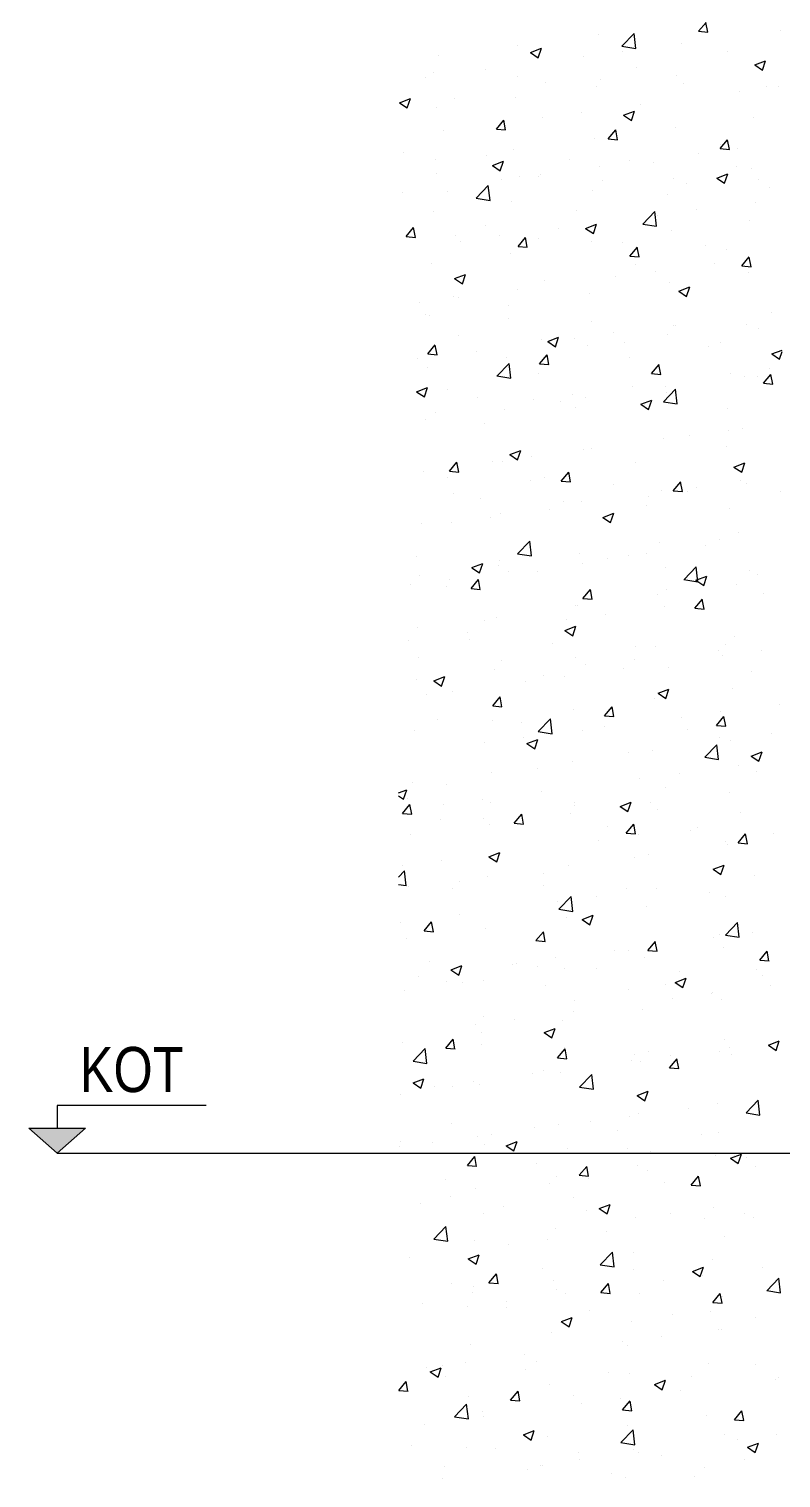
# Model space of a CAD drawing. Header units: millimetres. Extents: x 43168.9 to 43194.6, y -25545.1 to -25543.4.
# Drawn here: x 43183.0749 to 43183.1729, y -25544.7889 to -25544.6001 of the extents above; entities that cross this region are included whole.
import ezdxf
from ezdxf.enums import TextEntityAlignment as Align

# ---------------------------------------------------------------- set-up
doc = ezdxf.new("R2010")
doc.units = ezdxf.units.MM
doc.header["$LTSCALE"] = 200
doc.linetypes.add('kesit_$0$HIDDEN2', pattern=[0.1875, 0.125, -0.0625])
doc.layers.add('kesit_$0$izd-alt_sgh', color=8, linetype='kesit_$0$HIDDEN2')
doc.layers.add('tarama-zemin_sgh', color=197, linetype='Continuous')
doc.styles.add('kesit_$0$text2', font='arial.ttf')

msp = doc.modelspace()

# ---------------------------------------------------------------- hatches: boundary and pattern name
msp.add_hatch(color=256).paths.add_polyline_path([(43183.08229, -25544.74332), (43183.07494, -25544.74332), (43183.07862, -25544.74656)])

# ---------------------------------------------------------------- linework, layer by layer
at = {"color": 0, "linetype": 'ByBlock'}
for p, q in [((43183.09802, -25544.74038), (43183.07862, -25544.74038)), ((43183.07862, -25544.74038), (43183.07862, -25544.74332))]:
    msp.add_line(p, q, dxfattribs=at)
for p, q in [((43183.07494, -25544.74332), (43183.08229, -25544.74332)), ((43183.07862, -25544.74656), (43183.07494, -25544.74332)), ((43183.08229, -25544.74332), (43183.07862, -25544.74656))]:
    msp.add_line(p, q)
at = {"layer": 'kesit_$0$izd-alt_sgh'}
msp.add_line((43183.07862, -25544.74656), (43185.19931, -25544.74656), dxfattribs=at)
at = {"layer": 'tarama-zemin_sgh'}
for p, q in [((43183.16215, -25544.60043), (43183.16313, -25544.59927)), ((43183.16335, -25544.60054), (43183.16312, -25544.59927)), ((43183.14915, -25544.60081), (43183.14915, -25544.60081)), ((43183.15218, -25544.60238), (43183.15377, -25544.60074)), ((43183.15399, -25544.60267), (43183.15377, -25544.60074)), ((43183.15995, -25544.60202), (43183.15995, -25544.60202)), ((43183.16215, -25544.60043), (43183.16336, -25544.60054)), ((43183.17279, -25544.60033), (43183.17279, -25544.60033)), ((43183.12833, -25544.60364), (43183.12833, -25544.60364)), ((43183.13859, -25544.60234), (43183.13859, -25544.60234)), ((43183.14027, -25544.60318), (43183.14169, -25544.60264)), ((43183.14027, -25544.60318), (43183.14128, -25544.60387)), ((43183.14128, -25544.60387), (43183.14169, -25544.60264)), ((43183.14717, -25544.6037), (43183.14717, -25544.6037)), ((43183.15218, -25544.60238), (43183.15399, -25544.60266)), ((43183.15226, -25544.60303), (43183.15226, -25544.60303)), ((43183.1659, -25544.60309), (43183.1659, -25544.60309)), ((43183.12767, -25544.60581), (43183.12767, -25544.60581)), ((43183.13434, -25544.60539), (43183.13434, -25544.60539)), ((43183.15405, -25544.60513), (43183.15405, -25544.60513)), ((43183.16947, -25544.60481), (43183.17089, -25544.60426)), ((43183.16947, -25544.60481), (43183.17048, -25544.60549)), ((43183.1696, -25544.60484), (43183.1696, -25544.60484)), ((43183.17048, -25544.60549), (43183.17089, -25544.60427)), ((43183.12664, -25544.6064), (43183.12664, -25544.6064)), ((43183.13852, -25544.60627), (43183.13852, -25544.60627)), ((43183.1422, -25544.60716), (43183.1422, -25544.60716)), ((43183.1489, -25544.60758), (43183.1489, -25544.60758)), ((43183.14937, -25544.60673), (43183.14937, -25544.60673)), ((43183.15933, -25544.60615), (43183.15933, -25544.60615)), ((43183.16021, -25544.60719), (43183.16021, -25544.60719)), ((43183.17106, -25544.60765), (43183.17106, -25544.60765)), ((43183.17253, -25544.60767), (43183.17253, -25544.60767)), ((43183.12319, -25544.60974), (43183.12462, -25544.60919)), ((43183.1242, -25544.61042), (43183.12462, -25544.60919)), ((43183.13035, -25544.6092), (43183.13035, -25544.6092)), ((43183.13835, -25544.6091), (43183.13835, -25544.6091)), ((43183.16744, -25544.60834), (43183.16744, -25544.60834)), ((43183.12319, -25544.60974), (43183.1242, -25544.61042)), ((43183.12808, -25544.6104), (43183.12808, -25544.6104)), ((43183.14691, -25544.61105), (43183.14691, -25544.61105)), ((43183.15239, -25544.61137), (43183.15341, -25544.61205)), ((43183.1524, -25544.61136), (43183.15382, -25544.61082)), ((43183.15341, -25544.61205), (43183.15382, -25544.61082)), ((43183.15461, -25544.61003), (43183.15461, -25544.61003)), ((43183.13582, -25544.61317), (43183.1368, -25544.612)), ((43183.13582, -25544.61317), (43183.13703, -25544.61327)), ((43183.13702, -25544.61327), (43183.13679, -25544.612)), ((43183.14182, -25544.61172), (43183.14182, -25544.61172)), ((43183.15039, -25544.61444), (43183.15137, -25544.61327)), ((43183.1516, -25544.61455), (43183.15136, -25544.61328)), ((43183.15909, -25544.61291), (43183.15909, -25544.61291)), ((43183.16935, -25544.61161), (43183.16935, -25544.61161)), ((43183.12899, -25544.61341), (43183.12899, -25544.61341)), ((43183.14865, -25544.61434), (43183.14865, -25544.61434)), ((43183.15039, -25544.61444), (43183.1516, -25544.61455)), ((43183.16497, -25544.61572), (43183.16594, -25544.61455)), ((43183.16506, -25544.61522), (43183.16506, -25544.61522)), ((43183.16617, -25544.61583), (43183.16594, -25544.61455)), ((43183.12371, -25544.6162), (43183.12371, -25544.6162)), ((43183.13456, -25544.61666), (43183.13456, -25544.61666)), ((43183.1381, -25544.61586), (43183.1381, -25544.61586)), ((43183.14541, -25544.61711), (43183.14541, -25544.61711)), ((43183.16209, -25544.61636), (43183.16209, -25544.61636)), ((43183.16497, -25544.61572), (43183.16618, -25544.61582)), ((43183.16718, -25544.61569), (43183.16718, -25544.61569)), ((43183.12783, -25544.61717), (43183.12783, -25544.61717)), ((43183.128, -25544.61893), (43183.128, -25544.61893)), ((43183.13532, -25544.61792), (43183.13674, -25544.61737)), ((43183.13532, -25544.61792), (43183.13633, -25544.6186)), ((43183.13633, -25544.6186), (43183.13674, -25544.61737)), ((43183.14926, -25544.61805), (43183.14926, -25544.61805)), ((43183.15321, -25544.61725), (43183.15321, -25544.61725)), ((43183.15626, -25544.61757), (43183.15626, -25544.61757)), ((43183.16452, -25544.61955), (43183.16595, -25544.619)), ((43183.16553, -25544.62023), (43183.16595, -25544.619)), ((43183.1671, -25544.61803), (43183.1671, -25544.61803)), ((43183.1691, -25544.61837), (43183.1691, -25544.61837)), ((43183.13319, -25544.62218), (43183.13477, -25544.62053)), ((43183.135, -25544.62246), (43183.13477, -25544.62053)), ((43183.13648, -25544.61973), (43183.13648, -25544.61973)), ((43183.13885, -25544.61939), (43183.13885, -25544.61939)), ((43183.14136, -25544.61929), (43183.14136, -25544.61929)), ((43183.14157, -25544.61906), (43183.14157, -25544.61906)), ((43183.14969, -25544.61984), (43183.14969, -25544.61984)), ((43183.15884, -25544.61967), (43183.15884, -25544.61967)), ((43183.16054, -25544.6203), (43183.16054, -25544.6203)), ((43183.16452, -25544.61955), (43183.16553, -25544.62023)), ((43183.16993, -25544.61968), (43183.16993, -25544.61968)), ((43183.17139, -25544.62076), (43183.17139, -25544.62076)), ((43183.12365, -25544.62142), (43183.12365, -25544.62142)), ((43183.12951, -25544.62132), (43183.12951, -25544.62132)), ((43183.13319, -25544.62218), (43183.135, -25544.62246)), ((43183.13785, -25544.62263), (43183.13785, -25544.62263)), ((43183.1484, -25544.62111), (43183.1484, -25544.62111)), ((43183.15808, -25544.62171), (43183.15808, -25544.62171)), ((43183.16953, -25544.62269), (43183.16953, -25544.62269)), ((43183.12759, -25544.62393), (43183.12759, -25544.62393)), ((43183.14623, -25544.62375), (43183.14623, -25544.62375)), ((43183.15488, -25544.62554), (43183.15646, -25544.62389)), ((43183.15668, -25544.62582), (43183.15646, -25544.62389)), ((43183.15675, -25544.62437), (43183.15675, -25544.62437)), ((43183.16184, -25544.6237), (43183.16184, -25544.6237)), ((43183.12406, -25544.62718), (43183.12504, -25544.62601)), ((43183.12527, -25544.62728), (43183.12503, -25544.62601)), ((43183.13438, -25544.62578), (43183.13438, -25544.62578)), ((43183.14392, -25544.62606), (43183.14392, -25544.62606)), ((43183.14745, -25544.6261), (43183.14887, -25544.62555)), ((43183.14745, -25544.6261), (43183.14846, -25544.62678)), ((43183.14846, -25544.62678), (43183.14887, -25544.62555)), ((43183.15488, -25544.62554), (43183.15668, -25544.62582)), ((43183.15859, -25544.62644), (43183.15859, -25544.62644)), ((43183.16885, -25544.62514), (43183.16885, -25544.62514)), ((43183.12406, -25544.62718), (43183.12527, -25544.62728)), ((43183.13052, -25544.62698), (43183.13052, -25544.62698)), ((43183.13113, -25544.62775), (43183.13113, -25544.62775)), ((43183.13622, -25544.62708), (43183.13622, -25544.62708)), ((43183.13864, -25544.62845), (43183.13961, -25544.62728)), ((43183.13864, -25544.62845), (43183.13985, -25544.62856)), ((43183.13984, -25544.62856), (43183.13961, -25544.62729)), ((43183.14137, -25544.62744), (43183.14137, -25544.62744)), ((43183.14816, -25544.62787), (43183.14816, -25544.62787)), ((43183.15221, -25544.6279), (43183.15221, -25544.6279)), ((43183.16306, -25544.62836), (43183.16306, -25544.62836)), ((43183.1376, -25544.62939), (43183.1376, -25544.62939)), ((43183.15321, -25544.62973), (43183.15419, -25544.62856)), ((43183.15321, -25544.62973), (43183.15442, -25544.62983)), ((43183.15442, -25544.62983), (43183.15418, -25544.62856)), ((43183.16584, -25544.62882), (43183.16584, -25544.62882)), ((43183.16778, -25544.631), (43183.16876, -25544.62983)), ((43183.16899, -25544.63111), (43183.16876, -25544.62984)), ((43183.12734, -25544.63069), (43183.12734, -25544.63069)), ((43183.13038, -25544.63265), (43183.1318, -25544.63211)), ((43183.13139, -25544.63334), (43183.1318, -25544.63211)), ((43183.15399, -25544.63086), (43183.15399, -25544.63086)), ((43183.15649, -25544.63172), (43183.15649, -25544.63172)), ((43183.16419, -25544.6307), (43183.16419, -25544.6307)), ((43183.16778, -25544.631), (43183.169, -25544.63111)), ((43183.16861, -25544.6319), (43183.16861, -25544.6319)), ((43183.13038, -25544.63265), (43183.13139, -25544.63334)), ((43183.13857, -25544.63408), (43183.13857, -25544.63408)), ((43183.14214, -25544.63289), (43183.14214, -25544.63289)), ((43183.1514, -25544.63239), (43183.1514, -25544.63239)), ((43183.15834, -25544.6332), (43183.15834, -25544.6332)), ((43183.15958, -25544.63428), (43183.161, -25544.63373)), ((43183.16059, -25544.63496), (43183.161, -25544.63374)), ((43183.12579, -25544.63576), (43183.12579, -25544.63576)), ((43183.13029, -25544.63493), (43183.13029, -25544.63493)), ((43183.13087, -25544.63509), (43183.13087, -25544.63509)), ((43183.14791, -25544.63463), (43183.14791, -25544.63463)), ((43183.15958, -25544.63428), (43183.16059, -25544.63496)), ((43183.12656, -25544.63737), (43183.12656, -25544.63737)), ((43183.12709, -25544.63746), (43183.12709, -25544.63746)), ((43183.13736, -25544.63616), (43183.13736, -25544.63616)), ((43183.13741, -25544.63783), (43183.13741, -25544.63783)), ((43183.17167, -25544.63703), (43183.17167, -25544.63703)), ((43183.14826, -25544.63829), (43183.14826, -25544.63829)), ((43183.15114, -25544.63973), (43183.15114, -25544.63973)), ((43183.15884, -25544.63872), (43183.15884, -25544.63872)), ((43183.1591, -25544.63874), (43183.1591, -25544.63874)), ((43183.16836, -25544.63867), (43183.16836, -25544.63867)), ((43183.16995, -25544.6392), (43183.16995, -25544.6392)), ((43183.12688, -25544.64246), (43183.12786, -25544.64129)), ((43183.12809, -25544.64257), (43183.12785, -25544.6413)), ((43183.13085, -25544.6401), (43183.13085, -25544.6401)), ((43183.14169, -25544.64056), (43183.14169, -25544.64056)), ((43183.14251, -25544.64083), (43183.14393, -25544.64029)), ((43183.14251, -25544.64084), (43183.14352, -25544.64152)), ((43183.14352, -25544.64152), (43183.14393, -25544.64029)), ((43183.14606, -25544.6404), (43183.14606, -25544.6404)), ((43183.14766, -25544.6414), (43183.14766, -25544.6414)), ((43183.15254, -25544.64101), (43183.15254, -25544.64101)), ((43183.1581, -25544.63997), (43183.1581, -25544.63997)), ((43183.16339, -25544.64147), (43183.16339, -25544.64147)), ((43183.165, -25544.64095), (43183.165, -25544.64095)), ((43183.12553, -25544.6431), (43183.12553, -25544.6431)), ((43183.12688, -25544.64246), (43183.12809, -25544.64257)), ((43183.13322, -25544.64209), (43183.13322, -25544.64209)), ((43183.13711, -25544.64292), (43183.13711, -25544.64292)), ((43183.14145, -25544.64374), (43183.14243, -25544.64257)), ((43183.14266, -25544.64384), (43183.14243, -25544.64257)), ((43183.15315, -25544.64298), (43183.15315, -25544.64298)), ((43183.17171, -25544.64246), (43183.17306, -25544.64195)), ((43183.17171, -25544.64246), (43183.17272, -25544.64314)), ((43183.17272, -25544.64314), (43183.17306, -25544.64215)), ((43183.12685, -25544.64422), (43183.12685, -25544.64422)), ((43183.13588, -25544.64533), (43183.13769, -25544.64561)), ((43183.13589, -25544.64534), (43183.13747, -25544.64369)), ((43183.13769, -25544.64562), (43183.13747, -25544.64369)), ((43183.1413, -25544.64502), (43183.1413, -25544.64502)), ((43183.14145, -25544.64374), (43183.14267, -25544.64384)), ((43183.15603, -25544.64501), (43183.15701, -25544.64384)), ((43183.15603, -25544.64501), (43183.15724, -25544.64512)), ((43183.15724, -25544.64512), (43183.157, -25544.64385)), ((43183.16633, -25544.64504), (43183.16633, -25544.64504)), ((43183.16811, -25544.64543), (43183.16811, -25544.64543)), ((43183.16987, -25544.64541), (43183.16987, -25544.64541)), ((43183.1706, -25544.64629), (43183.17158, -25544.64512)), ((43183.17141, -25544.64437), (43183.17141, -25544.64437)), ((43183.17181, -25544.64639), (43183.17158, -25544.64512)), ((43183.12543, -25544.64739), (43183.12686, -25544.64684)), ((43183.12644, -25544.64807), (43183.12686, -25544.64684)), ((43183.12945, -25544.64705), (43183.12945, -25544.64705)), ((43183.15349, -25544.64673), (43183.15349, -25544.64673)), ((43183.15757, -25544.6487), (43183.15915, -25544.64705)), ((43183.15785, -25544.64673), (43183.15785, -25544.64673)), ((43183.15938, -25544.64898), (43183.15915, -25544.64705)), ((43183.1706, -25544.64629), (43183.17182, -25544.64639)), ((43183.12543, -25544.64739), (43183.12644, -25544.64807)), ((43183.13337, -25544.64816), (43183.13337, -25544.64816)), ((43183.14071, -25544.64842), (43183.14071, -25544.64842)), ((43183.14421, -25544.64861), (43183.14421, -25544.64861)), ((43183.1458, -25544.64775), (43183.1458, -25544.64775)), ((43183.14742, -25544.64816), (43183.14742, -25544.64816)), ((43183.15464, -25544.64902), (43183.15606, -25544.64847)), ((43183.15464, -25544.64902), (43183.15565, -25544.6497)), ((43183.15506, -25544.64907), (43183.15506, -25544.64907)), ((43183.15565, -25544.6497), (43183.15606, -25544.64847)), ((43183.15757, -25544.6487), (43183.15938, -25544.64898)), ((43183.15802, -25544.64744), (43183.15802, -25544.64744)), ((43183.1266, -25544.65099), (43183.1266, -25544.65099)), ((43183.12788, -25544.65011), (43183.12788, -25544.65011)), ((43183.13686, -25544.64969), (43183.13686, -25544.64969)), ((43183.14617, -25544.64948), (43183.14617, -25544.64948)), ((43183.16591, -25544.64953), (43183.16591, -25544.64953)), ((43183.13432, -25544.65151), (43183.13432, -25544.65151)), ((43183.16607, -25544.65239), (43183.16607, -25544.65239)), ((43183.16787, -25544.6522), (43183.16787, -25544.6522)), ((43183.14815, -25544.65475), (43183.14815, -25544.65475)), ((43183.1576, -25544.6535), (43183.1576, -25544.6535)), ((43183.16098, -25544.65306), (43183.16098, -25544.65306)), ((43183.16578, -25544.65456), (43183.16578, -25544.65456)), ((43183.1297, -25544.65775), (43183.13068, -25544.65658)), ((43183.13091, -25544.65785), (43183.13067, -25544.65658)), ((43183.13537, -25544.65643), (43183.13537, -25544.65643)), ((43183.13662, -25544.65645), (43183.13662, -25544.65645)), ((43183.13756, -25544.65557), (43183.13899, -25544.65502)), ((43183.13756, -25544.65557), (43183.13857, -25544.65625)), ((43183.13857, -25544.65625), (43183.13899, -25544.65502)), ((43183.14045, -25544.65576), (43183.14045, -25544.65576)), ((43183.14717, -25544.65493), (43183.14717, -25544.65493)), ((43183.15393, -25544.65659), (43183.15393, -25544.65659)), ((43183.16677, -25544.6572), (43183.16819, -25544.65665)), ((43183.16778, -25544.65788), (43183.16819, -25544.65665)), ((43183.12635, -25544.65775), (43183.12635, -25544.65775)), ((43183.12941, -25544.65854), (43183.12941, -25544.65854)), ((43183.1297, -25544.65775), (43183.13091, -25544.65785)), ((43183.14208, -25544.65862), (43183.14208, -25544.65862)), ((43183.14427, -25544.65902), (43183.14525, -25544.65785)), ((43183.14548, -25544.65913), (43183.14525, -25544.65785)), ((43183.16676, -25544.6572), (43183.16778, -25544.65788)), ((43183.14026, -25544.659), (43183.14026, -25544.659)), ((43183.14427, -25544.65902), (43183.14549, -25544.65913)), ((43183.1511, -25544.65946), (43183.1511, -25544.65946)), ((43183.15736, -25544.66026), (43183.15736, -25544.66026)), ((43183.15885, -25544.6603), (43183.15983, -25544.65913)), ((43183.15885, -25544.6603), (43183.16006, -25544.6604)), ((43183.16006, -25544.6604), (43183.15982, -25544.65913)), ((43183.16072, -25544.6604), (43183.16072, -25544.6604)), ((43183.16195, -25544.65991), (43183.16195, -25544.65991)), ((43183.16762, -25544.65896), (43183.16762, -25544.65896)), ((43183.16842, -25544.65939), (43183.16842, -25544.65939)), ((43183.1728, -25544.66037), (43183.1728, -25544.66037)), ((43183.13023, -25544.66066), (43183.13023, -25544.66066)), ((43183.13369, -25544.66127), (43183.13369, -25544.66127)), ((43183.14454, -25544.66173), (43183.14454, -25544.66173)), ((43183.14692, -25544.66169), (43183.14692, -25544.66169)), ((43183.15539, -25544.66219), (43183.15539, -25544.66219)), ((43183.15564, -25544.66107), (43183.15564, -25544.66107)), ((43183.13511, -25544.66378), (43183.13511, -25544.66378)), ((43183.13637, -25544.66322), (43183.13637, -25544.66322)), ((43183.1428, -25544.66276), (43183.1428, -25544.66276)), ((43183.14969, -25544.66375), (43183.15111, -25544.6632)), ((43183.14969, -25544.66375), (43183.1507, -25544.66443)), ((43183.1507, -25544.66443), (43183.15111, -25544.66321)), ((43183.16624, -25544.66264), (43183.16624, -25544.66264)), ((43183.1261, -25544.66452), (43183.1261, -25544.66452)), ((43183.13002, -25544.66445), (43183.13002, -25544.66445)), ((43183.16737, -25544.66572), (43183.16737, -25544.66572)), ((43183.13858, -25544.66849), (43183.14016, -25544.66684)), ((43183.14039, -25544.66877), (43183.14016, -25544.66684)), ((43183.15711, -25544.66703), (43183.15711, -25544.66703)), ((43183.16307, -25544.6674), (43183.16307, -25544.6674)), ((43183.16494, -25544.66668), (43183.16494, -25544.66668)), ((43183.12537, -25544.66887), (43183.12537, -25544.66887)), ((43183.13262, -25544.6703), (43183.13404, -25544.66976)), ((43183.13363, -25544.67099), (43183.13404, -25544.66976)), ((43183.13612, -25544.66998), (43183.13612, -25544.66998)), ((43183.13621, -25544.66933), (43183.13621, -25544.66933)), ((43183.13858, -25544.66849), (43183.14039, -25544.66877)), ((43183.14668, -25544.66846), (43183.14668, -25544.66846)), ((43183.14706, -25544.66978), (43183.14706, -25544.66978)), ((43183.15029, -25544.66909), (43183.15029, -25544.66909)), ((43183.15309, -25544.66871), (43183.15309, -25544.66871)), ((43183.15538, -25544.66842), (43183.15538, -25544.66842)), ((43183.12586, -25544.67128), (43183.12586, -25544.67128)), ((43183.12976, -25544.67179), (43183.12976, -25544.67179)), ((43183.13252, -25544.67303), (43183.1335, -25544.67186)), ((43183.13262, -25544.67031), (43183.13363, -25544.67099)), ((43183.13373, -25544.67314), (43183.13349, -25544.67186)), ((43183.13746, -25544.67078), (43183.13746, -25544.67078)), ((43183.14124, -25544.67075), (43183.14124, -25544.67075)), ((43183.15791, -25544.67024), (43183.15791, -25544.67024)), ((43183.16026, -25544.67186), (43183.16207, -25544.67214)), ((43183.16027, -25544.67186), (43183.16185, -25544.67021)), ((43183.16182, -25544.67193), (43183.16324, -25544.67139)), ((43183.16207, -25544.67214), (43183.16185, -25544.67021)), ((43183.16283, -25544.67261), (43183.16324, -25544.67139)), ((43183.16876, -25544.6707), (43183.16876, -25544.6707)), ((43183.16981, -25544.67114), (43183.16981, -25544.67114)), ((43183.12468, -25544.67246), (43183.12468, -25544.67246)), ((43183.12939, -25544.67278), (43183.12939, -25544.67278)), ((43183.13252, -25544.67303), (43183.13373, -25544.67314)), ((43183.14709, -25544.67431), (43183.14807, -25544.67314)), ((43183.1483, -25544.67441), (43183.14807, -25544.67314)), ((43183.15796, -25544.67318), (43183.15796, -25544.67318)), ((43183.16182, -25544.67193), (43183.16283, -25544.67261)), ((43183.16713, -25544.67249), (43183.16713, -25544.67249)), ((43183.17056, -25544.67373), (43183.17056, -25544.67373)), ((43183.14611, -25544.67521), (43183.14611, -25544.67521)), ((43183.14643, -25544.67522), (43183.14643, -25544.67522)), ((43183.14709, -25544.67431), (43183.14831, -25544.67441)), ((43183.15686, -25544.67379), (43183.15686, -25544.67379)), ((43183.15773, -25544.67542), (43183.15773, -25544.67542)), ((43183.16167, -25544.67558), (43183.16265, -25544.67441)), ((43183.16167, -25544.67558), (43183.16288, -25544.67569)), ((43183.16288, -25544.67569), (43183.16264, -25544.67441)), ((43183.13426, -25544.67724), (43183.13426, -25544.67724)), ((43183.13587, -25544.67674), (43183.13587, -25544.67674)), ((43183.14495, -25544.6771), (43183.14495, -25544.6771)), ((43183.15003, -25544.67643), (43183.15003, -25544.67643)), ((43183.12561, -25544.67804), (43183.12561, -25544.67804)), ((43183.13211, -25544.67879), (43183.13211, -25544.67879)), ((43183.14475, -25544.67849), (43183.14617, -25544.67794)), ((43183.14475, -25544.67849), (43183.14576, -25544.67917)), ((43183.14576, -25544.67917), (43183.14617, -25544.67794)), ((43183.16688, -25544.67925), (43183.16688, -25544.67925)), ((43183.12442, -25544.6798), (43183.12442, -25544.6798)), ((43183.13226, -25544.67971), (43183.13226, -25544.67971)), ((43183.1431, -25544.68017), (43183.1431, -25544.68017)), ((43183.15395, -25544.68063), (43183.15395, -25544.68063)), ((43183.15661, -25544.68055), (43183.15661, -25544.68055)), ((43183.1648, -25544.68108), (43183.1648, -25544.68108)), ((43183.16572, -25544.68029), (43183.16572, -25544.68029)), ((43183.1703, -25544.68107), (43183.1703, -25544.68107)), ((43183.12569, -25544.68198), (43183.12569, -25544.68198)), ((43183.13654, -25544.68244), (43183.13654, -25544.68244)), ((43183.14618, -25544.68198), (43183.14618, -25544.68198)), ((43183.14739, -25544.6829), (43183.14739, -25544.6829)), ((43183.15387, -25544.68232), (43183.15387, -25544.68232)), ((43183.16522, -25544.68174), (43183.16522, -25544.68174)), ((43183.12536, -25544.68481), (43183.12536, -25544.68481)), ((43183.12767, -25544.68504), (43183.1291, -25544.68449)), ((43183.12767, -25544.68504), (43183.12868, -25544.68572)), ((43183.12868, -25544.68572), (43183.1291, -25544.68449)), ((43183.13563, -25544.68351), (43183.13563, -25544.68351)), ((43183.14202, -25544.68435), (43183.14202, -25544.68435)), ((43183.14469, -25544.68445), (43183.14469, -25544.68445)), ((43183.15238, -25544.68343), (43183.15238, -25544.68343)), ((43183.15824, -25544.68336), (43183.15824, -25544.68336)), ((43183.16908, -25544.68381), (43183.16908, -25544.68381)), ((43183.12677, -25544.68681), (43183.12677, -25544.68681)), ((43183.13017, -25544.68639), (43183.13017, -25544.68639)), ((43183.1396, -25544.68512), (43183.1396, -25544.68512)), ((43183.15688, -25544.68667), (43183.1583, -25544.68612)), ((43183.15688, -25544.68667), (43183.15789, -25544.68735)), ((43183.15789, -25544.68735), (43183.1583, -25544.68612)), ((43183.16663, -25544.68602), (43183.16663, -25544.68602)), ((43183.13534, -25544.68831), (43183.13632, -25544.68715)), ((43183.13534, -25544.68831), (43183.13655, -25544.68842)), ((43183.13655, -25544.68842), (43183.13631, -25544.68715)), ((43183.14593, -25544.68875), (43183.14593, -25544.68875)), ((43183.14991, -25544.68959), (43183.15089, -25544.68842)), ((43183.15112, -25544.6897), (43183.15089, -25544.68842)), ((43183.15637, -25544.68732), (43183.15637, -25544.68732)), ((43183.17265, -25544.68808), (43183.17265, -25544.68808)), ((43183.12821, -25544.69004), (43183.12821, -25544.69004)), ((43183.13538, -25544.69027), (43183.13538, -25544.69027)), ((43183.13906, -25544.6905), (43183.13906, -25544.6905)), ((43183.14127, -25544.69165), (43183.14286, -25544.69)), ((43183.14308, -25544.69193), (43183.14285, -25544.69)), ((43183.14991, -25544.68959), (43183.15113, -25544.6897)), ((43183.15987, -25544.68976), (43183.15987, -25544.68976)), ((43183.16449, -25544.69087), (43183.16547, -25544.6897)), ((43183.16496, -25544.68909), (43183.16496, -25544.68909)), ((43183.1657, -25544.69097), (43183.16546, -25544.6897)), ((43183.12512, -25544.69157), (43183.12512, -25544.69157)), ((43183.13934, -25544.69246), (43183.13934, -25544.69246)), ((43183.14127, -25544.69165), (43183.14308, -25544.69193)), ((43183.14704, -25544.69145), (43183.14704, -25544.69145)), ((43183.14991, -25544.69096), (43183.14991, -25544.69096)), ((43183.16076, -25544.69141), (43183.16076, -25544.69141)), ((43183.16449, -25544.69087), (43183.1657, -25544.69097)), ((43183.16488, -25544.69241), (43183.16488, -25544.69241)), ((43183.1716, -25544.69187), (43183.1716, -25544.69187)), ((43183.13425, -25544.69313), (43183.13425, -25544.69313)), ((43183.1398, -25544.69322), (43183.14123, -25544.69267)), ((43183.1398, -25544.69322), (43183.14081, -25544.6939)), ((43183.14081, -25544.6939), (43183.14123, -25544.69268)), ((43183.15303, -25544.69444), (43183.15303, -25544.69444)), ((43183.15612, -25544.69408), (43183.15612, -25544.69408)), ((43183.16296, -25544.69501), (43183.16454, -25544.69337)), ((43183.16477, -25544.6953), (43183.16454, -25544.69337)), ((43183.16638, -25544.69278), (43183.16638, -25544.69278)), ((43183.16901, -25544.69485), (43183.17043, -25544.6943)), ((43183.17002, -25544.69553), (43183.17043, -25544.6943)), ((43183.14569, -25544.69551), (43183.14569, -25544.69551)), ((43183.16296, -25544.69501), (43183.16477, -25544.69529)), ((43183.16731, -25544.69609), (43183.16731, -25544.69609)), ((43183.16901, -25544.69485), (43183.17002, -25544.69553)), ((43183.13513, -25544.69704), (43183.13513, -25544.69704)), ((43183.14118, -25544.69648), (43183.14118, -25544.69648)), ((43183.15452, -25544.69777), (43183.15452, -25544.69777)), ((43183.15961, -25544.6971), (43183.15961, -25544.6971)), ((43183.16975, -25544.69687), (43183.16975, -25544.69687)), ((43183.12308, -25544.69964), (43183.12415, -25544.69923)), ((43183.12308, -25544.70001), (43183.12374, -25544.70046)), ((43183.12374, -25544.70046), (43183.12415, -25544.69923)), ((43183.12487, -25544.69834), (43183.12487, -25544.69834)), ((43183.12933, -25544.69851), (43183.12933, -25544.69851)), ((43183.14169, -25544.69946), (43183.14169, -25544.69946)), ((43183.1579, -25544.69891), (43183.1579, -25544.69891)), ((43183.16614, -25544.69955), (43183.16614, -25544.69955)), ((43183.12358, -25544.70232), (43183.12456, -25544.70116)), ((43183.12426, -25544.70042), (43183.12426, -25544.70042)), ((43183.12479, -25544.70243), (43183.12456, -25544.70116)), ((43183.12891, -25544.70115), (43183.12891, -25544.70115)), ((43183.134, -25544.70048), (43183.134, -25544.70048)), ((43183.1351, -25544.70088), (43183.1351, -25544.70088)), ((43183.14595, -25544.70134), (43183.14595, -25544.70134)), ((43183.14605, -25544.70094), (43183.14605, -25544.70094)), ((43183.15193, -25544.7014), (43183.15336, -25544.70086)), ((43183.15193, -25544.7014), (43183.15294, -25544.70208)), ((43183.15294, -25544.70208), (43183.15336, -25544.70086)), ((43183.15587, -25544.70085), (43183.15587, -25544.70085)), ((43183.1568, -25544.7018), (43183.1568, -25544.7018)), ((43183.12358, -25544.70232), (43183.1248, -25544.70243)), ((43183.12854, -25544.70315), (43183.12854, -25544.70315)), ((43183.1342, -25544.70297), (43183.1342, -25544.70297)), ((43183.13489, -25544.7038), (43183.13489, -25544.7038)), ((43183.13816, -25544.7036), (43183.13914, -25544.70243)), ((43183.13816, -25544.7036), (43183.13937, -25544.70371)), ((43183.13937, -25544.70371), (43183.13913, -25544.70243)), ((43183.13939, -25544.70361), (43183.13939, -25544.70361)), ((43183.14544, -25544.70228), (43183.14544, -25544.70228)), ((43183.15273, -25544.70487), (43183.15371, -25544.70371)), ((43183.15394, -25544.70498), (43183.15371, -25544.70371)), ((43183.16765, -25544.70226), (43183.16765, -25544.70226)), ((43183.12462, -25544.7051), (43183.12462, -25544.7051)), ((43183.14918, -25544.70579), (43183.14918, -25544.70579)), ((43183.15024, -25544.70407), (43183.15024, -25544.70407)), ((43183.15273, -25544.70487), (43183.15395, -25544.70498)), ((43183.15427, -25544.70512), (43183.15427, -25544.70512)), ((43183.16108, -25544.70453), (43183.16108, -25544.70453)), ((43183.16196, -25544.7041), (43183.16196, -25544.7041)), ((43183.16731, -25544.70615), (43183.16829, -25544.70498)), ((43183.16852, -25544.70626), (43183.16828, -25544.70498)), ((43183.17193, -25544.70498), (43183.17193, -25544.70498)), ((43183.13486, -25544.70796), (43183.13628, -25544.70741)), ((43183.13587, -25544.70864), (43183.13628, -25544.70741)), ((43183.13635, -25544.70748), (43183.13635, -25544.70748)), ((43183.15563, -25544.70761), (43183.15563, -25544.70761)), ((43183.16566, -25544.70602), (43183.16566, -25544.70602)), ((43183.16589, -25544.70631), (43183.16589, -25544.70631)), ((43183.16731, -25544.70615), (43183.16852, -25544.70626)), ((43183.12356, -25544.70916), (43183.12356, -25544.70916)), ((43183.12865, -25544.70849), (43183.12865, -25544.70849)), ((43183.13486, -25544.70796), (43183.13587, -25544.70864)), ((43183.14519, -25544.70904), (43183.14519, -25544.70904)), ((43183.15381, -25544.70805), (43183.15381, -25544.70805)), ((43183.16406, -25544.70958), (43183.16548, -25544.70904)), ((43183.16406, -25544.70958), (43183.16507, -25544.71027)), ((43183.16507, -25544.71027), (43183.16548, -25544.70904)), ((43183.12308, -25544.71062), (43183.12386, -25544.7098)), ((43183.12409, -25544.71173), (43183.12386, -25544.7098)), ((43183.13106, -25544.71121), (43183.13106, -25544.71121)), ((43183.13464, -25544.71057), (43183.13464, -25544.71057)), ((43183.14196, -25544.71009), (43183.14196, -25544.71009)), ((43183.16945, -25544.71043), (43183.16945, -25544.71043)), ((43183.12308, -25544.71157), (43183.12409, -25544.71172)), ((43183.12438, -25544.71187), (43183.12438, -25544.71187)), ((43183.13011, -25544.71212), (43183.13011, -25544.71212)), ((43183.14191, -25544.71167), (43183.14191, -25544.71167)), ((43183.14397, -25544.71481), (43183.14555, -25544.71316)), ((43183.14577, -25544.71509), (43183.14555, -25544.71316)), ((43183.14892, -25544.71313), (43183.14892, -25544.71313)), ((43183.15276, -25544.71213), (43183.15276, -25544.71213)), ((43183.15662, -25544.71212), (43183.15662, -25544.71212)), ((43183.1636, -25544.71258), (43183.1636, -25544.71258)), ((43183.16564, -25544.71308), (43183.16564, -25544.71308)), ((43183.14383, -25544.7138), (43183.14383, -25544.7138)), ((43183.14397, -25544.71481), (43183.14577, -25544.71509)), ((43183.15538, -25544.71438), (43183.15538, -25544.71438)), ((43183.1233, -25544.7165), (43183.1233, -25544.7165)), ((43183.1264, -25544.71761), (43183.12738, -25544.71644)), ((43183.12761, -25544.71772), (43183.12738, -25544.71644)), ((43183.131, -25544.71549), (43183.131, -25544.71549)), ((43183.14495, -25544.71581), (43183.14495, -25544.71581)), ((43183.14699, -25544.71614), (43183.14841, -25544.71559)), ((43183.14699, -25544.71614), (43183.148, -25544.71682)), ((43183.148, -25544.71682), (43183.14841, -25544.71559)), ((43183.16565, -25544.71817), (43183.16724, -25544.71652)), ((43183.16746, -25544.71845), (43183.16724, -25544.71652)), ((43183.12413, -25544.71863), (43183.12413, -25544.71863)), ((43183.1264, -25544.71761), (43183.12762, -25544.71772)), ((43183.13439, -25544.71733), (43183.13439, -25544.71733)), ((43183.14098, -25544.71888), (43183.14196, -25544.71772)), ((43183.14098, -25544.71888), (43183.14219, -25544.71899)), ((43183.14219, -25544.71899), (43183.14195, -25544.71772)), ((43183.15555, -25544.72016), (43183.15653, -25544.71899)), ((43183.15676, -25544.72027), (43183.15652, -25544.71899)), ((43183.1641, -25544.71844), (43183.1641, -25544.71844)), ((43183.16482, -25544.71814), (43183.16482, -25544.71814)), ((43183.16565, -25544.71817), (43183.16746, -25544.71845)), ((43183.16919, -25544.71777), (43183.16919, -25544.71777)), ((43183.15127, -25544.72013), (43183.15127, -25544.72013)), ((43183.15297, -25544.72018), (43183.15297, -25544.72018)), ((43183.15555, -25544.72016), (43183.15677, -25544.72027)), ((43183.1654, -25544.71984), (43183.1654, -25544.71984)), ((43183.17013, -25544.72143), (43183.17111, -25544.72027)), ((43183.17133, -25544.72154), (43183.1711, -25544.72027)), ((43183.1271, -25544.72159), (43183.1271, -25544.72159)), ((43183.12991, -25544.72269), (43183.13093, -25544.72337)), ((43183.12992, -25544.72269), (43183.13134, -25544.72214)), ((43183.13093, -25544.72337), (43183.13134, -25544.72215)), ((43183.13795, -25544.72205), (43183.13795, -25544.72205)), ((43183.13849, -25544.72182), (43183.13849, -25544.72182)), ((43183.14112, -25544.72221), (43183.14112, -25544.72221)), ((43183.14357, -25544.72115), (43183.14357, -25544.72115)), ((43183.1447, -25544.72257), (43183.1447, -25544.72257)), ((43183.1488, -25544.72251), (43183.1488, -25544.72251)), ((43183.15513, -25544.72114), (43183.15513, -25544.72114)), ((43183.16969, -25544.7226), (43183.16969, -25544.7226)), ((43183.17013, -25544.72143), (43183.17134, -25544.72154)), ((43183.12565, -25544.72351), (43183.12565, -25544.72351)), ((43183.12927, -25544.72424), (43183.12927, -25544.72424)), ((43183.13139, -25544.72432), (43183.13139, -25544.72432)), ((43183.13414, -25544.72409), (43183.13414, -25544.72409)), ((43183.15784, -25544.72464), (43183.15784, -25544.72464)), ((43183.15912, -25544.72432), (43183.16054, -25544.72377)), ((43183.15912, -25544.72432), (43183.16013, -25544.725)), ((43183.15965, -25544.72297), (43183.15965, -25544.72297)), ((43183.16013, -25544.725), (43183.16054, -25544.72377)), ((43183.17049, -25544.72343), (43183.17049, -25544.72343)), ((43183.12388, -25544.7254), (43183.12388, -25544.7254)), ((43183.14224, -25544.72478), (43183.14224, -25544.72478)), ((43183.15308, -25544.72524), (43183.15308, -25544.72524)), ((43183.15876, -25544.72646), (43183.15876, -25544.72646)), ((43183.16385, -25544.72579), (43183.16385, -25544.72579)), ((43183.16393, -25544.7257), (43183.16393, -25544.7257)), ((43183.16515, -25544.7266), (43183.16515, -25544.7266)), ((43183.17154, -25544.72478), (43183.17154, -25544.72478)), ((43183.14593, -25544.72815), (43183.14593, -25544.72815)), ((43183.14599, -25544.72667), (43183.14599, -25544.72667)), ((43183.15488, -25544.7279), (43183.15488, -25544.7279)), ((43183.13314, -25544.72983), (43183.13314, -25544.72983)), ((43183.13414, -25544.72871), (43183.13414, -25544.72871)), ((43183.13823, -25544.72916), (43183.13823, -25544.72916)), ((43183.14204, -25544.73087), (43183.14347, -25544.73033)), ((43183.14305, -25544.73155), (43183.14347, -25544.73033)), ((43183.14445, -25544.72934), (43183.14445, -25544.72934)), ((43183.12363, -25544.73216), (43183.12363, -25544.73216)), ((43183.12922, -25544.73289), (43183.1302, -25544.73173)), ((43183.13043, -25544.733), (43183.13019, -25544.73173)), ((43183.1339, -25544.73086), (43183.1339, -25544.73086)), ((43183.14204, -25544.73087), (43183.14305, -25544.73155)), ((43183.1656, -25544.73175), (43183.1656, -25544.73175)), ((43183.17125, -25544.7325), (43183.17267, -25544.73195)), ((43183.17226, -25544.73318), (43183.17267, -25544.73195)), ((43183.12498, -25544.7346), (43183.12656, -25544.73295)), ((43183.12678, -25544.73488), (43183.12656, -25544.73295)), ((43183.12922, -25544.73289), (43183.13044, -25544.733)), ((43183.13391, -25544.73238), (43183.13391, -25544.73238)), ((43183.1438, -25544.73417), (43183.14478, -25544.733)), ((43183.1438, -25544.73417), (43183.14501, -25544.73427)), ((43183.14476, -25544.73284), (43183.14476, -25544.73284)), ((43183.145, -25544.73428), (43183.14477, -25544.733)), ((43183.15375, -25544.73378), (43183.15375, -25544.73378)), ((43183.1556, -25544.7333), (43183.1556, -25544.7333)), ((43183.1585, -25544.7338), (43183.1585, -25544.7338)), ((43183.1649, -25544.73337), (43183.1649, -25544.73337)), ((43183.1662, -25544.73279), (43183.1662, -25544.73279)), ((43183.16645, -25544.73375), (43183.16645, -25544.73375)), ((43183.17125, -25544.7325), (43183.17226, -25544.73318)), ((43183.12497, -25544.7346), (43183.12678, -25544.73488)), ((43183.1419, -25544.73582), (43183.1419, -25544.73582)), ((43183.15341, -25544.73447), (43183.15341, -25544.73447)), ((43183.15464, -25544.73467), (43183.15464, -25544.73467)), ((43183.15837, -25544.73544), (43183.15935, -25544.73428)), ((43183.15837, -25544.73544), (43183.15959, -25544.73555)), ((43183.15958, -25544.73555), (43183.15934, -25544.73428)), ((43183.12497, -25544.73743), (43183.12639, -25544.73688)), ((43183.12497, -25544.73743), (43183.12598, -25544.73811)), ((43183.12598, -25544.73811), (43183.12639, -25544.73688)), ((43183.1278, -25544.73784), (43183.1278, -25544.73784)), ((43183.13005, -25544.73785), (43183.13005, -25544.73785)), ((43183.13288, -25544.73718), (43183.13288, -25544.73718)), ((43183.13365, -25544.73762), (43183.13365, -25544.73762)), ((43183.14058, -25544.73616), (43183.14058, -25544.73616)), ((43183.1442, -25544.7361), (43183.1442, -25544.7361)), ((43183.14666, -25544.73797), (43183.14824, -25544.73632)), ((43183.14847, -25544.73825), (43183.14824, -25544.73632)), ((43183.12339, -25544.73892), (43183.12339, -25544.73892)), ((43183.14666, -25544.73796), (43183.14847, -25544.73824)), ((43183.15417, -25544.73905), (43183.1556, -25544.73851)), ((43183.15417, -25544.73905), (43183.15518, -25544.73974)), ((43183.15518, -25544.73974), (43183.1556, -25544.73851)), ((43183.16835, -25544.74133), (43183.16993, -25544.73968)), ((43183.17015, -25544.74161), (43183.16993, -25544.73968)), ((43183.15439, -25544.74143), (43183.15439, -25544.74143)), ((43183.16085, -25544.7408), (43183.16085, -25544.7408)), ((43183.16465, -25544.74013), (43183.16465, -25544.74013)), ((43183.16835, -25544.74133), (43183.17015, -25544.74161)), ((43183.12995, -25544.74276), (43183.12995, -25544.74276)), ((43183.1408, -25544.74322), (43183.1408, -25544.74322)), ((43183.14396, -25544.74286), (43183.14396, -25544.74286)), ((43183.14807, -25544.74249), (43183.14807, -25544.74249)), ((43183.15315, -25544.74182), (43183.15315, -25544.74182)), ((43183.12339, -25544.74503), (43183.12339, -25544.74503)), ((43183.12754, -25544.74519), (43183.12754, -25544.74519)), ((43183.1334, -25544.74439), (43183.1334, -25544.74439)), ((43183.13424, -25544.74549), (43183.13424, -25544.74549)), ((43183.13523, -25544.74418), (43183.13523, -25544.74418)), ((43183.1371, -25544.74561), (43183.13852, -25544.74506)), ((43183.13811, -25544.74629), (43183.13852, -25544.74506)), ((43183.15165, -25544.74368), (43183.15165, -25544.74368)), ((43183.16249, -25544.74414), (43183.16249, -25544.74414)), ((43183.16476, -25544.74387), (43183.16476, -25544.74387)), ((43183.12314, -25544.74569), (43183.12314, -25544.74569)), ((43183.13204, -25544.74818), (43183.13302, -25544.74701)), ((43183.13325, -25544.74829), (43183.13301, -25544.74701)), ((43183.1371, -25544.74561), (43183.13811, -25544.74629)), ((43183.14508, -25544.74595), (43183.14508, -25544.74595)), ((43183.15291, -25544.74591), (43183.15291, -25544.74591)), ((43183.15593, -25544.74641), (43183.15593, -25544.74641)), ((43183.16441, -25544.7469), (43183.16441, -25544.7469)), ((43183.1663, -25544.74723), (43183.16773, -25544.74669)), ((43183.1663, -25544.74724), (43183.16731, -25544.74792)), ((43183.16678, -25544.74687), (43183.16678, -25544.74687)), ((43183.16731, -25544.74792), (43183.16773, -25544.74669)), ((43183.16834, -25544.74713), (43183.16834, -25544.74713)), ((43183.13204, -25544.74818), (43183.13326, -25544.74828)), ((43183.14106, -25544.74794), (43183.14106, -25544.74794)), ((43183.14662, -25544.74945), (43183.1476, -25544.74829)), ((43183.14782, -25544.74956), (43183.14759, -25544.74829)), ((43183.15414, -25544.7482), (43183.15414, -25544.7482)), ((43183.1555, -25544.74882), (43183.1555, -25544.74882)), ((43183.16963, -25544.74833), (43183.16963, -25544.74833)), ((43183.12921, -25544.74997), (43183.12921, -25544.74997)), ((43183.13316, -25544.75115), (43183.13316, -25544.75115)), ((43183.14272, -25544.7505), (43183.14272, -25544.7505)), ((43183.14371, -25544.74963), (43183.14371, -25544.74963)), ((43183.14662, -25544.74945), (43183.14783, -25544.74956)), ((43183.14781, -25544.74983), (43183.14781, -25544.74983)), ((43183.15778, -25544.75037), (43183.15778, -25544.75037)), ((43183.16119, -25544.75073), (43183.16217, -25544.74956)), ((43183.16119, -25544.75073), (43183.16241, -25544.75083)), ((43183.1624, -25544.75084), (43183.16216, -25544.74956)), ((43183.12989, -25544.75219), (43183.12989, -25544.75219)), ((43183.14593, -25544.7524), (43183.14593, -25544.7524)), ((43183.12591, -25544.75309), (43183.12591, -25544.75309)), ((43183.13408, -25544.75444), (43183.13408, -25544.75444)), ((43183.13676, -25544.75355), (43183.13676, -25544.75355)), ((43183.1476, -25544.75401), (43183.1476, -25544.75401)), ((43183.14923, -25544.75379), (43183.15065, -25544.75324)), ((43183.14923, -25544.75379), (43183.15024, -25544.75447)), ((43183.15024, -25544.75447), (43183.15065, -25544.75324)), ((43183.15845, -25544.75447), (43183.15845, -25544.75447)), ((43183.16416, -25544.75366), (43183.16416, -25544.75366)), ((43183.16808, -25544.75447), (43183.16808, -25544.75447)), ((43183.1693, -25544.75493), (43183.1693, -25544.75493)), ((43183.12767, -25544.75776), (43183.12925, -25544.75611)), ((43183.12948, -25544.75804), (43183.12925, -25544.75611)), ((43183.14346, -25544.75639), (43183.14346, -25544.75639)), ((43183.1539, -25544.75496), (43183.1539, -25544.75496)), ((43183.16299, -25544.75514), (43183.16299, -25544.75514)), ((43183.12767, -25544.75776), (43183.12948, -25544.75804)), ((43183.13291, -25544.75792), (43183.13291, -25544.75792)), ((43183.13738, -25544.75852), (43183.13738, -25544.75852)), ((43183.14246, -25544.75785), (43183.14246, -25544.75785)), ((43183.15016, -25544.75683), (43183.15016, -25544.75683)), ((43183.16554, -25544.75748), (43183.16554, -25544.75748)), ((43183.12454, -25544.76021), (43183.12454, -25544.76021)), ((43183.13216, -25544.76034), (43183.13358, -25544.7598)), ((43183.13216, -25544.76034), (43183.13317, -25544.76103)), ((43183.13317, -25544.76103), (43183.13358, -25544.7598)), ((43183.14936, -25544.76112), (43183.15094, -25544.75947)), ((43183.15116, -25544.7614), (43183.15094, -25544.75947)), ((43183.15369, -25544.75951), (43183.15369, -25544.75951)), ((43183.16391, -25544.76043), (43183.16391, -25544.76043)), ((43183.13486, -25544.76346), (43183.13584, -25544.7623)), ((43183.13607, -25544.76357), (43183.13583, -25544.7623)), ((43183.14184, -25544.76155), (43183.14184, -25544.76155)), ((43183.14935, -25544.76112), (43183.15116, -25544.7614)), ((43183.15365, -25544.76173), (43183.15365, -25544.76173)), ((43183.16136, -25544.76197), (43183.16278, -25544.76142)), ((43183.16136, -25544.76197), (43183.16237, -25544.76265)), ((43183.16237, -25544.76265), (43183.16278, -25544.76142)), ((43183.16273, -25544.76249), (43183.16273, -25544.76249)), ((43183.17043, -25544.76147), (43183.17043, -25544.76147)), ((43183.12999, -25544.76358), (43183.12999, -25544.76358)), ((43183.1328, -25544.76393), (43183.1328, -25544.76393)), ((43183.13486, -25544.76346), (43183.13608, -25544.76357)), ((43183.14322, -25544.76316), (43183.14322, -25544.76316)), ((43183.14944, -25544.76474), (43183.15042, -25544.76357)), ((43183.15064, -25544.76485), (43183.15041, -25544.76357)), ((43183.15765, -25544.76316), (43183.15765, -25544.76316)), ((43183.17104, -25544.76449), (43183.17262, -25544.76284)), ((43183.17285, -25544.76477), (43183.17262, -25544.76284)), ((43183.12624, -25544.76621), (43183.12624, -25544.76621)), ((43183.13266, -25544.76468), (43183.13266, -25544.76468)), ((43183.13712, -25544.76586), (43183.13712, -25544.76586)), ((43183.14365, -25544.76439), (43183.14365, -25544.76439)), ((43183.14481, -25544.76485), (43183.14481, -25544.76485)), ((43183.14944, -25544.76474), (43183.15065, -25544.76484)), ((43183.15449, -25544.76485), (43183.15449, -25544.76485)), ((43183.16401, -25544.76601), (43183.16499, -25544.76485)), ((43183.16401, -25544.76601), (43183.16522, -25544.76612)), ((43183.16522, -25544.76612), (43183.16498, -25544.76485)), ((43183.16534, -25544.76531), (43183.16534, -25544.76531)), ((43183.17104, -25544.76448), (43183.17285, -25544.76477)), ((43183.13203, -25544.76653), (43183.13203, -25544.76653)), ((43183.13708, -25544.76666), (43183.13708, -25544.76666)), ((43183.14429, -25544.76852), (43183.14571, -25544.76798)), ((43183.1453, -25544.76921), (43183.14571, -25544.76798)), ((43183.14793, -25544.76712), (43183.14793, -25544.76712)), ((43183.15878, -25544.76758), (43183.15878, -25544.76758)), ((43183.16367, -25544.76719), (43183.16367, -25544.76719)), ((43183.16963, -25544.76804), (43183.16963, -25544.76804)), ((43183.14297, -25544.76992), (43183.14297, -25544.76992)), ((43183.14428, -25544.76852), (43183.1453, -25544.76921)), ((43183.1534, -25544.76849), (43183.1534, -25544.76849)), ((43183.1647, -25544.7696), (43183.1647, -25544.7696)), ((43183.16508, -25544.76949), (43183.16508, -25544.76949)), ((43183.13242, -25544.77145), (43183.13242, -25544.77145)), ((43183.1523, -25544.77117), (43183.1523, -25544.77117)), ((43183.15285, -25544.77164), (43183.15285, -25544.77164)), ((43183.15739, -25544.7705), (43183.15739, -25544.7705)), ((43183.13947, -25544.77286), (43183.13947, -25544.77286)), ((43183.141, -25544.77367), (43183.141, -25544.77367)), ((43183.12668, -25544.77454), (43183.12668, -25544.77454)), ((43183.12721, -25544.77508), (43183.12863, -25544.77453)), ((43183.12721, -25544.77508), (43183.12822, -25544.77576)), ((43183.12822, -25544.77576), (43183.12863, -25544.77453)), ((43183.12876, -25544.77426), (43183.12876, -25544.77426)), ((43183.13177, -25544.77387), (43183.13177, -25544.77387)), ((43183.1396, -25544.77472), (43183.1396, -25544.77472)), ((43183.15045, -25544.77518), (43183.15045, -25544.77518)), ((43183.15315, -25544.77526), (43183.15315, -25544.77526)), ((43183.1613, -25544.77564), (43183.1613, -25544.77564)), ((43183.16342, -25544.77395), (43183.16342, -25544.77395)), ((43183.16957, -25544.77407), (43183.16957, -25544.77407)), ((43183.12311, -25544.77747), (43183.12409, -25544.7763)), ((43183.12311, -25544.77747), (43183.12432, -25544.77758)), ((43183.12431, -25544.77758), (43183.12408, -25544.77631)), ((43183.12915, -25544.77571), (43183.12915, -25544.77571)), ((43183.13768, -25544.77875), (43183.13866, -25544.77758)), ((43183.13889, -25544.77885), (43183.13865, -25544.77758)), ((43183.14272, -25544.77669), (43183.14272, -25544.77669)), ((43183.15641, -25544.7767), (43183.15784, -25544.77616)), ((43183.15641, -25544.77671), (43183.15742, -25544.77739)), ((43183.15742, -25544.77739), (43183.15784, -25544.77616)), ((43183.15772, -25544.7761), (43183.15772, -25544.7761)), ((43183.15974, -25544.7775), (43183.15974, -25544.7775)), ((43183.17215, -25544.7761), (43183.17215, -25544.7761)), ((43183.17257, -25544.77581), (43183.17257, -25544.77581)), ((43183.13036, -25544.78092), (43183.13195, -25544.77927)), ((43183.13217, -25544.7812), (43183.13194, -25544.77927)), ((43183.13217, -25544.77821), (43183.13217, -25544.77821)), ((43183.13768, -25544.77875), (43183.13889, -25544.77885)), ((43183.14587, -25544.77813), (43183.14587, -25544.77813)), ((43183.14696, -25544.77919), (43183.14696, -25544.77919)), ((43183.15204, -25544.77852), (43183.15204, -25544.77852)), ((43183.15226, -25544.78002), (43183.15323, -25544.77885)), ((43183.15346, -25544.78013), (43183.15323, -25544.77886)), ((43183.13036, -25544.78092), (43183.13217, -25544.7812)), ((43183.13402, -25544.78017), (43183.13402, -25544.78017)), ((43183.13412, -25544.78088), (43183.13412, -25544.78088)), ((43183.15226, -25544.78002), (43183.15347, -25544.78013)), ((43183.16317, -25544.78072), (43183.16317, -25544.78072)), ((43183.16683, -25544.7813), (43183.16781, -25544.78013)), ((43183.16683, -25544.7813), (43183.16804, -25544.7814)), ((43183.16804, -25544.7814), (43183.1678, -25544.78013)), ((43183.12643, -25544.78189), (43183.12643, -25544.78189)), ((43183.13934, -25544.78326), (43183.14076, -25544.78271)), ((43183.14035, -25544.78394), (43183.14076, -25544.78271)), ((43183.15205, -25544.78428), (43183.15363, -25544.78263)), ((43183.15291, -25544.78202), (43183.15291, -25544.78202)), ((43183.15386, -25544.78456), (43183.15363, -25544.78263)), ((43183.16548, -25544.78321), (43183.16548, -25544.78321)), ((43183.17231, -25544.78316), (43183.17231, -25544.78316)), ((43183.1248, -25544.78465), (43183.1248, -25544.78465)), ((43183.13192, -25544.78497), (43183.13192, -25544.78497)), ((43183.13565, -25544.7851), (43183.13565, -25544.7851)), ((43183.13934, -25544.78326), (43183.14035, -25544.78394)), ((43183.14247, -25544.78345), (43183.14247, -25544.78345)), ((43183.15205, -25544.78428), (43183.15386, -25544.78456)), ((43183.16723, -25544.78383), (43183.16723, -25544.78383)), ((43183.16854, -25544.78489), (43183.16997, -25544.78434)), ((43183.16854, -25544.78489), (43183.16955, -25544.78557)), ((43183.16955, -25544.78557), (43183.16997, -25544.78434)), ((43183.1465, -25544.78556), (43183.1465, -25544.78556)), ((43183.1467, -25544.78653), (43183.1467, -25544.78653)), ((43183.15363, -25544.78524), (43183.15363, -25544.78524)), ((43183.15439, -25544.78552), (43183.15439, -25544.78552)), ((43183.15734, -25544.78602), (43183.15734, -25544.78602)), ((43183.16819, -25544.78648), (43183.16819, -25544.78648)), ((43183.12878, -25544.78889), (43183.12878, -25544.78889)), ((43183.12908, -25544.78738), (43183.12908, -25544.78738)), ((43183.13993, -25544.78783), (43183.13993, -25544.78783)), ((43183.14161, -25544.7872), (43183.14161, -25544.7872)), ((43183.14178, -25544.78728), (43183.14178, -25544.78728)), ((43183.15078, -25544.78829), (43183.15078, -25544.78829)), ((43183.15266, -25544.78878), (43183.15266, -25544.78878)), ((43183.16163, -25544.78875), (43183.16163, -25544.78875)), ((43183.16292, -25544.78748), (43183.16292, -25544.78748))]:
    msp.add_line(p, q, dxfattribs=at)

# ---------------------------------------------------------------- texts
at = {"color": 0, "linetype": 'ByBlock', "style": 'kesit_$0$text2', "text_generation_flag": 6, "width": 0.8}
msp.add_attdef('KOT', text='+0.00', height=0.00588, rotation=180, dxfattribs=at).set_placement((43183.09507, -25544.74038), align=Align.BOTTOM_RIGHT)

doc.saveas('drawing.dxf')
